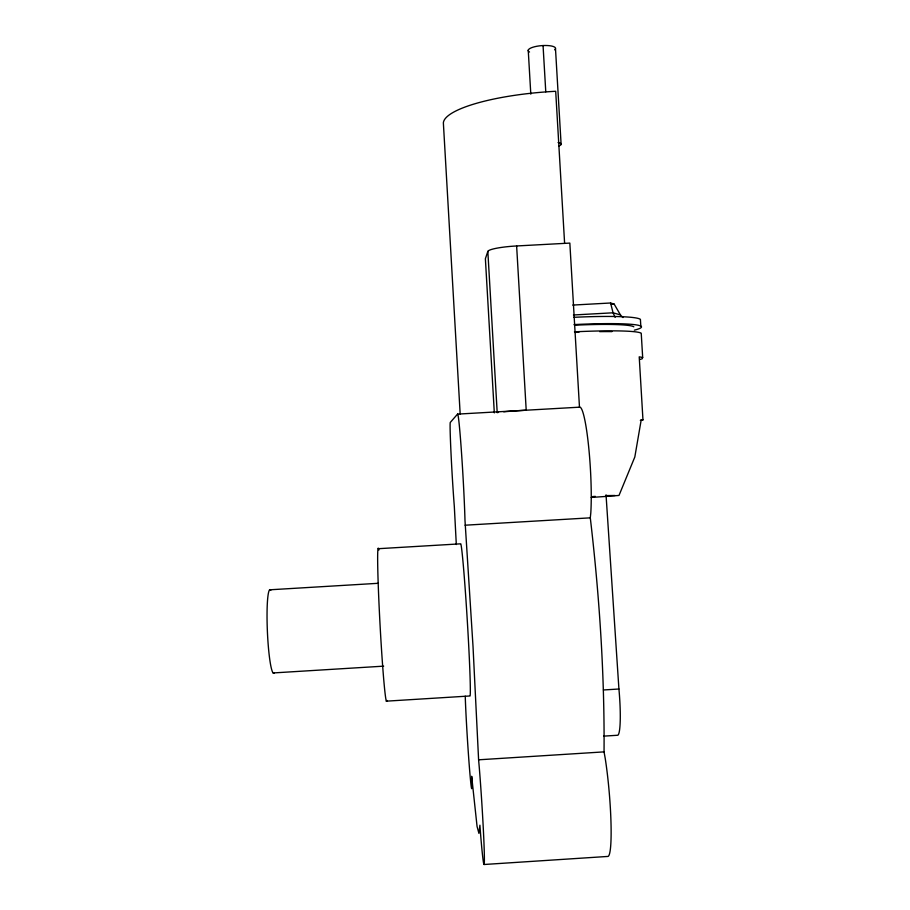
<?xml version="1.0" encoding="UTF-8"?>
<svg xmlns="http://www.w3.org/2000/svg" width="910" height="910" viewBox="0 0 910 910"><rect width="100%" height="100%" fill="white"/><g stroke="black" fill="none" stroke-linecap="round" stroke-linejoin="round"><path stroke-width="1.36" d="M484.006 864.5L607.709 856.446A63.279 6.814 85.1 0 0 611.008 823.345A63.279 6.814 85.1 0 0 605.218 758.394L604.047 751.876C604.627 673.662 599.383 595.493 590.294 517.836L590.795 512.978A61.197 6.996 86.6 0 0 588.452 444.865A61.197 6.996 86.6 0 0 579.477 407.179L569.842 243.095L516.63 245.962A27.05 3.822 -3.7 0 0 487.84 251.422L485.383 258.736L494.323 412.89M574.46 331.832A82.674 6.381 -3.6 0 1 641.231 333.208L642.676 357.482L642.13 358.836L639.73 359.473M579.477 407.179L457.548 414.118L450.302 422.422A50.005 1.183 86.7 0 0 451.007 453.032A50.005 1.183 86.7 0 0 454.317 506.404L456.308 544.533M640.321 420.34L642.961 419.885L639.218 356.834L642.676 357.482M603.66 736.133L617.822 735.246A41.974 5.141 85.4 0 0 618.925 689.006L606.037 494.881M457.548 414.118A61.334 1.786 86.7 0 1 461.472 452.179A61.334 1.786 86.7 0 1 464.987 520.372L473.018 646.475L478.603 759.804L604.047 751.876M273.148 672.945L383.656 666.154M386.272 701.166L470.072 695.968A76.474 1.979 86.5 0 0 467.16 618.47A76.474 1.979 86.5 0 0 460.767 543.816L378.219 548.707M603.432 689.973L618.925 689.006M269.667 589.805L378.423 583.287M465.067 525.207L590.294 517.836M572.731 305.077L610.587 302.996L614.159 304.099L620.449 314.917L622.94 317.545M611.315 304.259L614.159 304.099M573.459 314.985L613.067 312.801L620.449 314.917M605.776 495.597L615.046 495.495M642.961 419.885L641.209 419.863L634.827 456.979L619.005 495.438A82.787 2.616 -3.2 0 1 591.204 497.429M615.149 317.34L613.067 312.801L610.587 302.996M478.603 759.804L479.183 766.379A63.416 1.74 86.3 0 1 484.336 855.093A63.416 1.74 86.3 0 1 480.469 832.775L479.9 825.188L478.922 833.367L477.067 826.473L471.664 776.276L471.824 780.814A51.176 1.172 86.4 0 1 469.321 766.368A51.176 1.172 86.4 0 1 465.249 696.173M640.822 326.28L640.413 319.353A82.662 7.166 -3.7 0 0 573.607 317.328M555.498 48.799L561.117 144.485M564.587 242.902L555.691 91.284A103.251 23.91 -4.4 0 0 443.363 122.873L460.176 414.061M543.054 45.545L545.773 91.853M528.232 50.175L530.803 94.162M516.63 245.962L526.207 410.217A27.084 0.785 -3.4 0 0 503.753 411.809M487.84 251.422L497.201 412.674A27.084 0.785 -3.4 0 1 498.509 412.389M574.87 332.423A75.701 5.847 -3.6 0 1 578.942 332.241M599.644 331.638A75.701 5.847 -3.6 0 1 611.952 331.615M574.449 325.211A75.701 6.211 -3.7 0 1 633.815 326.815M574.039 324.586A82.674 6.779 -3.7 0 1 634.327 330.159M595.345 496.382A62.039 1.956 -3.2 0 1 592.558 496.576M274.308 672.763A41.826 4.47 87.5 0 1 267.369 630.971A41.826 4.47 87.5 0 1 270.85 590.237M529.529 52.018A13.73 3.822 -4.6 0 1 541.268 45.671A13.73 3.822 -4.6 0 1 554.702 49.834M386.864 700.45A76.588 2.366 86.9 0 1 380.005 623.907A76.588 2.366 86.9 0 1 378.901 550.049M558.069 142.551A13.741 2.912 -4.3 0 1 558.615 146.066"/></g></svg>
